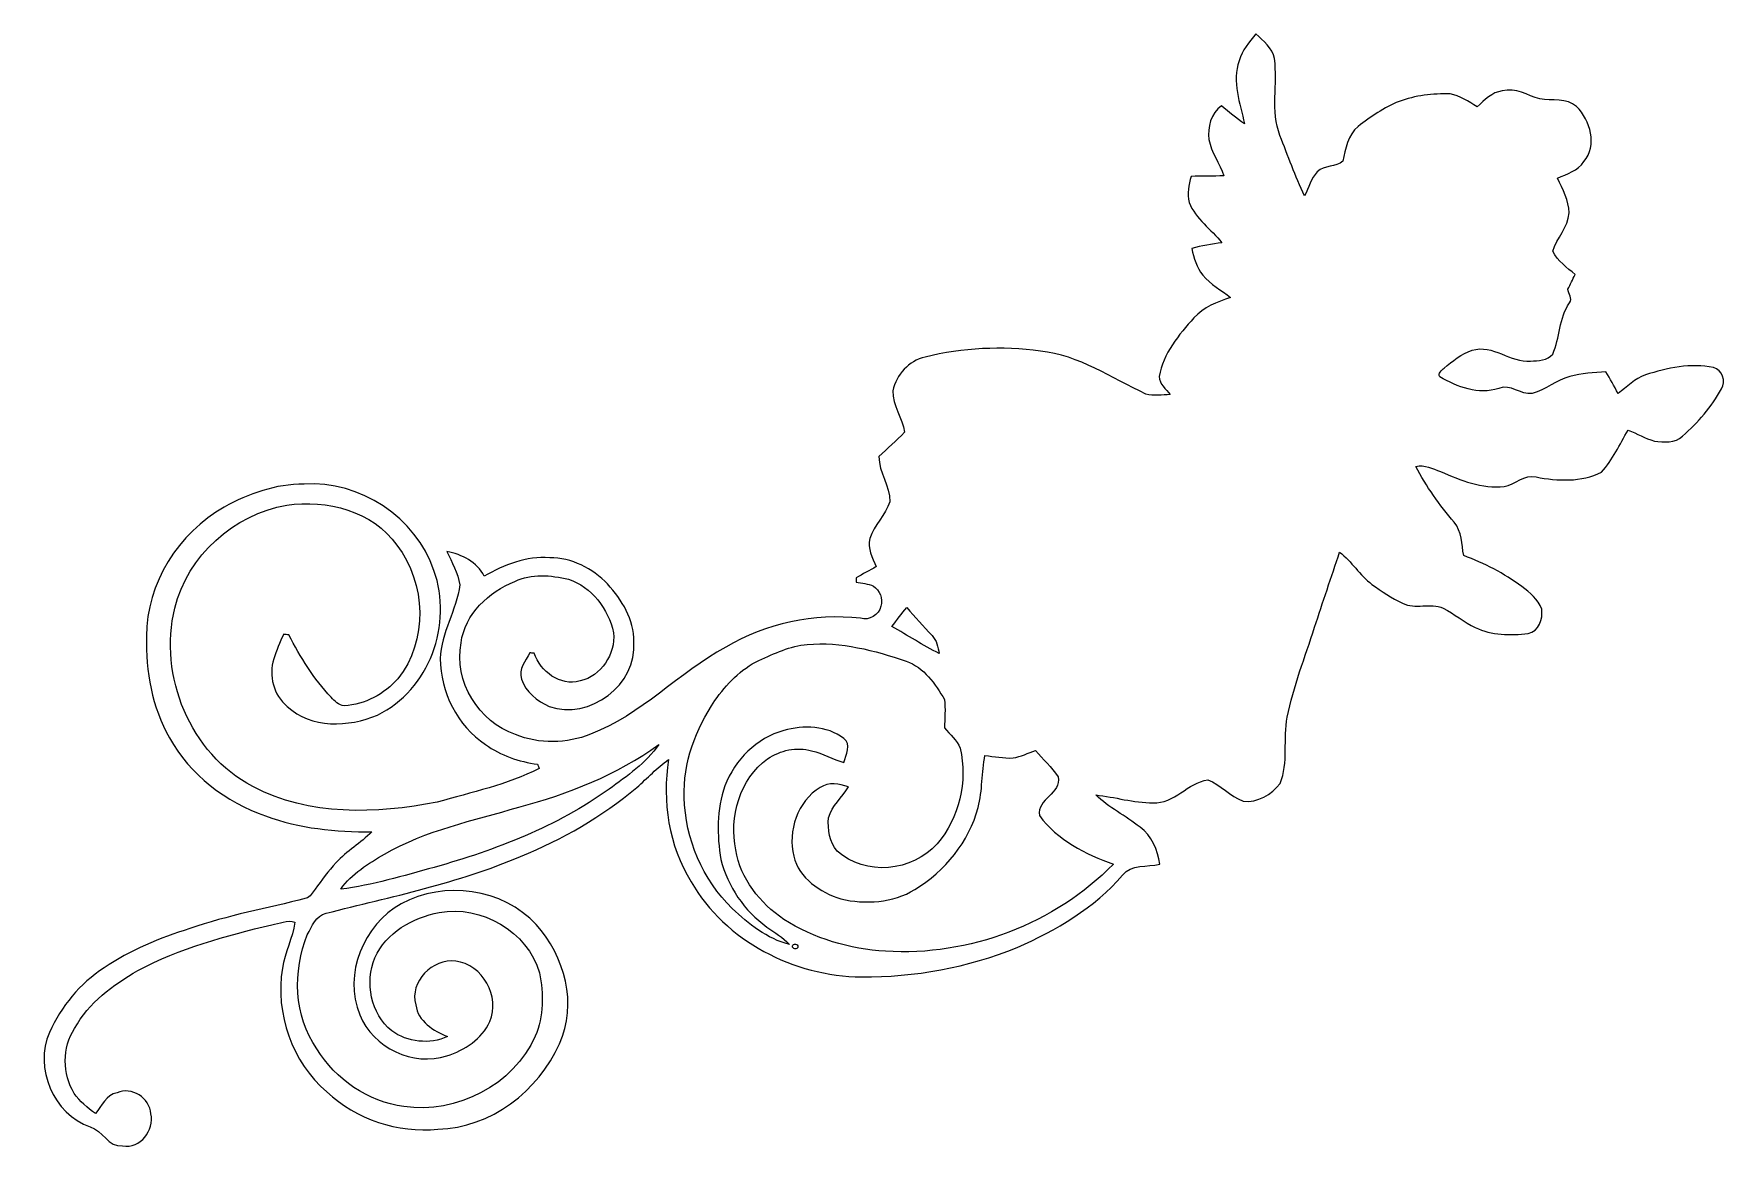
# Model space of a CAD drawing. Header units: centimetres. Extents: x -16.4 to 16.2, y -10.8 to 10.7.
import ezdxf

# ---------------------------------------------------------------- set-up
doc = ezdxf.new("R2010")
doc.units = ezdxf.units.CM
doc.header["$MEASUREMENT"] = 0
doc.layers.add('Layer 1', color=7, linetype='Continuous')

msp = doc.modelspace()

# ---------------------------------------------------------------- linework, layer by layer
at = {"layer": 'Layer 1', "color": 9, "lineweight": 9}
for points, knots in [([(7.15961, 10.70503), (7.30213, 10.56921), (7.47675, 10.43374), (7.51626, 10.22877), (7.51626, 10.22877), (7.58506, 9.73629), (7.4383, 9.22335), (7.6228, 8.7471), (7.6228, 8.7471), (7.77379, 8.35834), (7.91631, 7.965), (8.09588, 7.58823), (8.09588, 7.58823), (8.1749, 7.7431), (8.21935, 7.9216), (8.34106, 8.05107), (8.34106, 8.05107), (8.47264, 8.18407), (8.70301, 8.12904), (8.83177, 8.25569), (8.83177, 8.25569), (8.88045, 8.49381), (8.92948, 8.75416), (9.12421, 8.92314), (9.12421, 8.92314), (9.37045, 9.10764), (9.62658, 9.28721), (9.91304, 9.40468), (9.91304, 9.40468), (10.22595, 9.51722), (10.56285, 9.55955), (10.89482, 9.54897), (10.89482, 9.54897), (11.08884, 9.52145), (11.24759, 9.39164), (11.41799, 9.30239), (11.41799, 9.30239), (11.55804, 9.42797), (11.69915, 9.58496), (11.89847, 9.60541), (11.89847, 9.60541), (12.15776, 9.6781), (12.38354, 9.51617), (12.62307, 9.45548), (12.62307, 9.45548), (12.85309, 9.40221), (13.13919, 9.48723), (13.32722, 9.30344), (13.32722, 9.30344), (13.5918, 9.04273), (13.73538, 8.5566), (13.46868, 8.24898), (13.46868, 8.24898), (13.35685, 8.06871), (13.14272, 8.01333), (12.96421, 7.92478), (12.96421, 7.92478), (13.06793, 7.71488), (13.17941, 7.49862), (13.18611, 7.25874), (13.18611, 7.25874), (13.16353, 6.9811), (12.94763, 6.7779), (12.87284, 6.52037), (12.87284, 6.52037), (12.96139, 6.32987), (13.14836, 6.20852), (13.29864, 6.07129), (13.29864, 6.07129), (13.25561, 5.97604), (13.20763, 5.8829), (13.16353, 5.78836), (13.16353, 5.78836), (13.17164, 5.70334), (13.2549, 5.60668), (13.19316, 5.52589), (13.19316, 5.52589), (12.98608, 5.23662), (13.01042, 4.85597), (12.86896, 4.53952), (12.86896, 4.53952), (12.76983, 4.41535), (12.5878, 4.4157), (12.44527, 4.40547), (12.44527, 4.40547), (12.05052, 4.36913), (11.72067, 4.74096), (11.31886, 4.61431), (11.31886, 4.61431), (11.11177, 4.55576), (10.94632, 4.39806), (10.77805, 4.27247), (10.77805, 4.27247), (10.73783, 4.22661), (10.65528, 4.17158), (10.69832, 4.10349), (10.69832, 4.10349), (11.03557, 3.91158), (11.44197, 3.74577), (11.83074, 3.88159), (11.83074, 3.88159), (12.06181, 3.97579), (12.24807, 3.75248), (12.47597, 3.78105), (12.47597, 3.78105), (12.73349, 3.85231), (12.93916, 4.04493), (13.19881, 4.11125), (13.19881, 4.11125), (13.42564, 4.16875), (13.66024, 4.18463), (13.89378, 4.20227), (13.89378, 4.20227), (13.97492, 4.06539), (14.05006, 3.92499), (14.12591, 3.78493), (14.12591, 3.78493), (14.29983, 3.90594), (14.44658, 4.07456), (14.65402, 4.13947), (14.65402, 4.13947), (15.07382, 4.27776), (15.52326, 4.37372), (15.96494, 4.28235), (15.96494, 4.28235), (16.13216, 4.23931), (16.20624, 4.01671), (16.11662, 3.87242), (16.11662, 3.87242), (15.92825, 3.52599), (15.66508, 3.22155), (15.36733, 2.96402), (15.36733, 2.96402), (15.22904, 2.81832), (15.00362, 2.84443), (14.82511, 2.86842), (14.82511, 2.86842), (14.64978, 2.91992), (14.48997, 3.00953), (14.32099, 3.0762), (14.32099, 3.0762), (14.15519, 2.80386), (14.02325, 2.50752), (13.80876, 2.26764), (13.80876, 2.26764), (13.42071, 2.07361), (12.96492, 2.0976), (12.5504, 2.17697), (12.5504, 2.17697), (12.32286, 2.23236), (12.14859, 2.03269), (11.93798, 1.99353), (11.93798, 1.99353), (11.50936, 1.94908), (11.09837, 2.11312), (10.71243, 2.27928), (10.71243, 2.27928), (10.56003, 2.33643), (10.40446, 2.41898), (10.23759, 2.37876), (10.23759, 2.37876), (10.43232, 1.98824), (10.69585, 1.63899), (10.97243, 1.30349), (10.97243, 1.30349), (11.12447, 1.12816), (11.11424, 0.88016), (11.15658, 0.66497), (11.15658, 0.66497), (11.55239, 0.51398), (11.93586, 0.32418), (12.27453, 0.06665), (12.27453, 0.06665), (12.43293, -0.04553), (12.58603, -0.18029), (12.65871, -0.3662), (12.65871, -0.3662), (12.68375, -0.55176), (12.60297, -0.79553), (12.39836, -0.83822), (12.39836, -0.83822), (12.05792, -0.87738), (11.69492, -0.86997), (11.37989, -0.7211), (11.37989, -0.7211), (11.16152, -0.61879), (10.97878, -0.45616), (10.76323, -0.35033), (10.76323, -0.35033), (10.51346, -0.23779), (10.22419, -0.37855), (9.97901, -0.25437), (9.97901, -0.25437), (9.77262, -0.15171), (9.57684, -0.02754), (9.39234, 0.11005), (9.39234, 0.11005), (9.15562, 0.28644), (9.00357, 0.55067), (8.77004, 0.72988), (8.77004, 0.72988), (8.6127, 0.24692), (8.44301, -0.2318), (8.28955, -0.71651), (8.28955, -0.71651), (8.10611, -1.29048), (7.88033, -1.85387), (7.76109, -2.44653), (7.76109, -2.44653), (7.67854, -2.86669), (7.79178, -3.32001), (7.62598, -3.7243), (7.62598, -3.7243), (7.4577, -3.93384), (7.19277, -4.10036), (6.9116, -4.06155), (6.9116, -4.06155), (6.66184, -3.96771), (6.48333, -3.74476), (6.23427, -3.65303), (6.23427, -3.65303), (5.84939, -3.70701), (5.58904, -4.11694), (5.17946, -4.09365), (5.17946, -4.09365), (4.80587, -4.09965), (4.44639, -3.97935), (4.07703, -3.94337), (4.07703, -3.94337), (4.33386, -4.18467), (4.65206, -4.34695), (4.9304, -4.56144), (4.9304, -4.56144), (5.15936, -4.72407), (5.26766, -5.00841), (5.30929, -5.27652), (5.30929, -5.27652), (5.06869, -5.33331), (4.76283, -5.26911), (4.59456, -5.48854), (4.59456, -5.48854), (4.05058, -6.11754), (3.31962, -6.54899), (2.56397, -6.87742), (2.56397, -6.87742), (1.61888, -7.26865), (0.59194, -7.44998), (-0.429, -7.44645), (-0.429, -7.44645), (-1.73145, -7.43093), (-3.04767, -6.75854), (-3.70666, -5.61413), (-3.70666, -5.61413), (-4.14023, -4.9188), (-4.26617, -4.06437), (-4.14128, -3.26145), (-4.14128, -3.26145), (-4.36035, -3.42161), (-4.54697, -3.61987), (-4.75053, -3.79873), (-4.75053, -3.79873), (-5.42046, -4.35577), (-6.18105, -4.80027), (-6.9882, -5.12659), (-6.9882, -5.12659), (-8.18765, -5.63741), (-9.47035, -5.90305), (-10.72941, -6.21949), (-10.72941, -6.21949), (-10.92344, -6.26253), (-11.00035, -6.47526), (-11.0903, -6.63224), (-11.0903, -6.63224), (-11.36865, -7.33639), (-11.35595, -8.1954), (-10.90792, -8.82864), (-10.90792, -8.82864), (-10.54597, -9.41954), (-9.92296, -9.8464), (-9.23293, -9.94059), (-9.23293, -9.94059), (-8.2194, -10.08982), (-7.12367, -9.52855), (-6.70387, -8.58451), (-6.70387, -8.58451), (-6.54723, -8.20246), (-6.53771, -7.76713), (-6.62414, -7.36778), (-6.62414, -7.36778), (-6.85591, -6.56804), (-7.74174, -6.05721), (-8.55454, -6.20397), (-8.55454, -6.20397), (-9.05971, -6.30839), (-9.57583, -6.58744), (-9.79207, -7.07921), (-9.79207, -7.07921), (-9.98116, -7.55088), (-9.87427, -8.15624), (-9.46717, -8.48115), (-9.46717, -8.48115), (-9.16061, -8.70587), (-8.73728, -8.74891), (-8.3912, -8.59263), (-8.3912, -8.59263), (-8.66143, -8.48362), (-8.96446, -8.30159), (-9.00292, -7.98126), (-9.00292, -7.98126), (-9.13098, -7.53465), (-8.67836, -7.08733), (-8.23562, -7.14236), (-8.23562, -7.14236), (-7.71704, -7.20163), (-7.37414, -7.83028), (-7.58193, -8.3037), (-7.58193, -8.3037), (-7.72657, -8.64166), (-8.06559, -8.85509), (-8.4032, -8.9641), (-8.4032, -8.9641), (-9.05337, -9.17718), (-9.82595, -8.80782), (-10.0796, -8.17282), (-10.0796, -8.17282), (-10.40204, -7.39036), (-10.00657, -6.44351), (-9.28514, -6.03852), (-9.28514, -6.03852), (-8.4554, -5.58449), (-7.33287, -5.74113), (-6.68517, -6.43963), (-6.68517, -6.43963), (-6.1426, -7.04464), (-5.88366, -7.96998), (-6.2382, -8.73268), (-6.2382, -8.73268), (-6.64425, -9.64214), (-7.56217, -10.35193), (-8.57817, -10.37627), (-8.57817, -10.37627), (-9.35111, -10.45671), (-10.14733, -10.18542), (-10.71671, -9.65978), (-10.71671, -9.65978), (-11.38452, -9.08264), (-11.71296, -8.14848), (-11.56902, -7.27959), (-11.56902, -7.27959), (-11.52034, -6.97479), (-11.37182, -6.69574), (-11.32737, -6.39094), (-11.32737, -6.39094), (-11.47624, -6.34261), (-11.629, -6.41634), (-11.77399, -6.44174), (-11.77399, -6.44174), (-12.65664, -6.65517), (-13.54599, -6.89083), (-14.35068, -7.32333), (-14.35068, -7.32333), (-14.82834, -7.5985), (-15.30071, -7.93999), (-15.5667, -8.43705), (-15.5667, -8.43705), (-15.80765, -8.80571), (-15.80095, -9.31265), (-15.57693, -9.68694), (-15.57693, -9.68694), (-15.46687, -9.84181), (-15.31764, -9.96282), (-15.16665, -10.07571), (-15.16665, -10.07571), (-15.04177, -9.92895), (-14.96275, -9.71129), (-14.75143, -9.67319), (-14.75143, -9.67319), (-14.47203, -9.55218), (-14.11784, -9.7769), (-14.0995, -10.07747), (-14.0995, -10.07747), (-14.02718, -10.39426), (-14.30305, -10.76045), (-14.64419, -10.69801), (-14.64419, -10.69801), (-14.92324, -10.72552), (-15.02307, -10.39991), (-15.26719, -10.33112), (-15.26719, -10.33112), (-15.97416, -10.08594), (-16.35128, -9.19553), (-16.05107, -8.51431), (-16.05107, -8.51431), (-15.82564, -8.01337), (-15.46722, -7.56675), (-14.99979, -7.27289), (-14.99979, -7.27289), (-14.49955, -6.92611), (-13.93052, -6.69539), (-13.35196, -6.51547), (-13.35196, -6.51547), (-12.62348, -6.25971), (-11.86077, -6.12424), (-11.11465, -5.93268), (-11.11465, -5.93268), (-11.02645, -5.91822), (-10.9947, -5.81203), (-10.94037, -5.75947), (-10.94037, -5.75947), (-10.81408, -5.58202), (-10.68285, -5.4074), (-10.53715, -5.24547), (-10.53715, -5.24547), (-10.33219, -5.02075), (-10.06372, -4.868), (-9.84922, -4.65422), (-9.84922, -4.65422), (-10.53962, -4.64998), (-11.2427, -4.5953), (-11.89217, -4.34413), (-11.89217, -4.34413), (-12.65875, -4.08307), (-13.34597, -3.55602), (-13.74355, -2.84341), (-13.74355, -2.84341), (-14.0741, -2.2511), (-14.20463, -1.56353), (-14.18381, -0.88937), (-14.18381, -0.88937), (-14.18593, 0.13015), (-13.56716, 1.09853), (-12.68909, 1.5963), (-12.68909, 1.5963), (-12.22131, 1.85912), (-11.69497, 2.04045), (-11.15345, 2.03939), (-11.15345, 2.03939), (-10.07923, 2.11065), (-8.99798, 1.40086), (-8.65473, 0.37745), (-8.65473, 0.37745), (-8.2829, -0.6456), (-8.74256, -1.93183), (-9.74269, -2.40526), (-9.74269, -2.40526), (-10.29019, -2.6395), (-11.0194, -2.67513), (-11.47836, -2.23804), (-11.47836, -2.23804), (-11.738, -2.02391), (-11.83749, -1.64467), (-11.73659, -1.32646), (-11.73659, -1.32646), (-11.68368, -1.16313), (-11.61841, -1.00544), (-11.54468, -0.85092), (-11.54468, -0.85092), (-11.51999, -0.85374), (-11.4706, -0.85939), (-11.4459, -0.86221), (-11.4459, -0.86221), (-11.22154, -1.29119), (-10.96648, -1.70993), (-10.63346, -2.06377), (-10.63346, -2.06377), (-10.56325, -2.13291), (-10.48705, -2.2257), (-10.37805, -2.22534), (-10.37805, -2.22534), (-9.98152, -2.20629), (-9.6097, -1.99956), (-9.34617, -1.70923), (-9.34617, -1.70923), (-8.76656, -0.97898), (-8.80536, 0.13368), (-9.36628, 0.86287), (-9.36628, 0.86287), (-9.83089, 1.52327), (-10.71742, 1.75082), (-11.48577, 1.63193), (-11.48577, 1.63193), (-12.50071, 1.45977), (-13.39465, 0.65897), (-13.63807, -0.34821), (-13.63807, -0.34821), (-13.96121, -1.65137), (-13.34138, -3.14962), (-12.14017, -3.78074), (-12.14017, -3.78074), (-11.05679, -4.35612), (-9.76562, -4.30814), (-8.59264, -4.08307), (-8.59264, -4.08307), (-7.93047, -3.89398), (-7.24785, -3.74687), (-6.62943, -3.43325), (-6.62943, -3.43325), (-6.63754, -3.4135), (-6.65342, -3.37363), (-6.66153, -3.35388), (-6.66153, -3.35388), (-7.01607, -3.29708), (-7.37167, -3.1909), (-7.66166, -2.97217), (-7.66166, -2.97217), (-8.2067, -2.61269), (-8.5256, -1.96358), (-8.53337, -1.318), (-8.53337, -1.318), (-8.51537, -0.82093), (-8.22152, -0.38913), (-8.15731, 0.0984), (-8.15731, 0.0984), (-8.19188, 0.32947), (-8.31006, 0.5355), (-8.40496, 0.74505), (-8.40496, 0.74505), (-8.11604, 0.68261), (-7.82323, 0.5422), (-7.68812, 0.26527), (-7.68812, 0.26527), (-7.3057, 0.48505), (-6.87673, 0.65403), (-6.42694, 0.62263), (-6.42694, 0.62263), (-6.00325, 0.62546), (-5.60426, 0.41449), (-5.31216, 0.11781), (-5.31216, 0.11781), (-5.04158, -0.19264), (-4.79639, -0.56693), (-4.80838, -0.99662), (-4.80838, -0.99662), (-4.73218, -1.82), (-5.6667, -2.51356), (-6.43681, -2.24122), (-6.43681, -2.24122), (-6.664, -2.13785), (-6.89225, -1.96041), (-6.96704, -1.71276), (-6.96704, -1.71276), (-7.03124, -1.5212), (-6.88943, -1.36703), (-6.80899, -1.20899), (-6.80899, -1.20899), (-6.78889, -1.21111), (-6.74867, -1.21499), (-6.72891, -1.21675), (-6.72891, -1.21675), (-6.59874, -1.56847), (-6.23291, -1.85493), (-5.84274, -1.7498), (-5.84274, -1.7498), (-5.43422, -1.65419), (-5.1594, -1.23439), (-5.19891, -0.82058), (-5.19891, -0.82058), (-5.30228, -0.3662), (-5.61343, 0.0603), (-6.06851, 0.20882), (-6.06851, 0.20882), (-6.40436, 0.28926), (-6.77442, 0.3196), (-7.09545, 0.16755), (-7.09545, 0.16755), (-7.5978, -0.03318), (-8.05818, -0.45934), (-8.13297, -1.01637), (-8.13297, -1.01637), (-8.27655, -1.75438), (-7.79077, -2.54249), (-7.08522, -2.78061), (-7.08522, -2.78061), (-6.62731, -2.96759), (-6.09779, -2.95877), (-5.64059, -2.77321), (-5.64059, -2.77321), (-4.66233, -2.40138), (-3.94725, -1.59387), (-3.04096, -1.09681), (-3.04096, -1.09681), (-2.26732, -0.64066), (-1.33987, -0.44452), (-0.44805, -0.54189), (-0.44805, -0.54189), (-0.27907, -0.59233), (-0.09068, -0.48015), (-0.05576, -0.31046), (-0.05576, -0.31046), (-0.01025, -0.16512), (-0.08045, -0.00743), (-0.19793, 0.07759), (-0.19793, 0.07759), (-0.30341, 0.12345), (-0.42088, 0.1298), (-0.53236, 0.15132), (-0.53236, 0.15132), (-0.53236, 0.17249), (-0.53236, 0.21447), (-0.53271, 0.23564), (-0.53271, 0.23564), (-0.4043, 0.30901), (-0.27272, 0.37639), (-0.14466, 0.45083), (-0.14466, 0.45083), (-0.22262, 0.61805), (-0.31611, 0.80326), (-0.26707, 0.9927), (-0.26707, 0.9927), (-0.18029, 1.24881), (0.02785, 1.44566), (0.11781, 1.70002), (0.11781, 1.70002), (0.11675, 2.00411), (-0.09421, 2.25987), (-0.09351, 2.56785), (-0.09351, 2.56785), (0.06983, 2.72554), (0.24269, 2.873), (0.40074, 3.03634), (0.40074, 3.03634), (0.35346, 3.31292), (0.17214, 3.55034), (0.17214, 3.83644), (0.17214, 3.83644), (0.24446, 4.14477), (0.48046, 4.41077), (0.79373, 4.48449), (0.79373, 4.48449), (1.51622, 4.6637), (2.27716, 4.69969), (3.01447, 4.5995), (3.01447, 4.5995), (3.75565, 4.51801), (4.38219, 4.08056), (5.04153, 3.77259), (5.04153, 3.77259), (5.19322, 3.73061), (5.35515, 3.7613), (5.50966, 3.76165), (5.50966, 3.76165), (5.43064, 3.86925), (5.30011, 3.9645), (5.2987, 4.10878), (5.2987, 4.10878), (5.37067, 4.55293), (5.679, 4.91241), (5.96651, 5.23944), (5.96651, 5.23944), (6.15278, 5.44652), (6.41524, 5.54424), (6.67242, 5.62784), (6.67242, 5.62784), (6.49321, 5.77178), (6.28472, 5.8822), (6.13655, 6.06211), (6.13655, 6.06211), (6.01943, 6.20781), (5.96792, 6.39267), (5.92665, 6.57117), (5.92665, 6.57117), (6.11468, 6.6315), (6.31153, 6.65266), (6.50591, 6.68512), (6.50591, 6.68512), (6.30024, 6.94864), (6.0032, 7.13844), (5.87338, 7.45841), (5.87338, 7.45841), (5.82928, 7.62774), (5.86738, 7.79954), (5.91465, 7.96217), (5.91465, 7.96217), (6.1235, 7.96464), (6.33305, 7.96747), (6.5426, 7.97099), (6.5426, 7.97099), (6.46463, 8.21229), (6.29848, 8.41902), (6.25438, 8.67196), (6.25438, 8.67196), (6.22404, 8.90832), (6.29459, 9.17467), (6.49497, 9.31966), (6.49497, 9.31966), (6.64137, 9.20254), (6.78425, 9.07907), (6.93912, 8.97218), (6.93912, 8.97218), (6.85692, 9.3694), (6.69676, 9.78321), (6.83787, 10.18679), (6.83787, 10.18679), (6.89079, 10.38718), (7.02978, 10.54839), (7.15961, 10.70503), (7.15961, 10.70503), (7.15961, 10.70503), (7.15961, 10.70503), (7.15961, 10.70503)], [0, 0, 0, 0, 0.00568182, 0.00568182, 0.00568182, 0.00568182, 0.01136364, 0.01136364, 0.01136364, 0.01136364, 0.01704545, 0.01704545, 0.01704545, 0.01704545, 0.02272727, 0.02272727, 0.02272727, 0.02272727, 0.02840909, 0.02840909, 0.02840909, 0.02840909, 0.03409091, 0.03409091, 0.03409091, 0.03409091, 0.03977273, 0.03977273, 0.03977273, 0.03977273, 0.04545455, 0.04545455, 0.04545455, 0.04545455, 0.05113636, 0.05113636, 0.05113636, 0.05113636, 0.05681818, 0.05681818, 0.05681818, 0.05681818, 0.0625, 0.0625, 0.0625, 0.0625, 0.06818182, 0.06818182, 0.06818182, 0.06818182, 0.07386364, 0.07386364, 0.07386364, 0.07386364, 0.07954545, 0.07954545, 0.07954545, 0.07954545, 0.08522727, 0.08522727, 0.08522727, 0.08522727, 0.09090909, 0.09090909, 0.09090909, 0.09090909, 0.09659091, 0.09659091, 0.09659091, 0.09659091, 0.10227273, 0.10227273, 0.10227273, 0.10227273, 0.10795455, 0.10795455, 0.10795455, 0.10795455, 0.11363636, 0.11363636, 0.11363636, 0.11363636, 0.11931818, 0.11931818, 0.11931818, 0.11931818, 0.125, 0.125, 0.125, 0.125, 0.13068182, 0.13068182, 0.13068182, 0.13068182, 0.13636364, 0.13636364, 0.13636364, 0.13636364, 0.14204545, 0.14204545, 0.14204545, 0.14204545, 0.14772727, 0.14772727, 0.14772727, 0.14772727, 0.15340909, 0.15340909, 0.15340909, 0.15340909, 0.15909091, 0.15909091, 0.15909091, 0.15909091, 0.16477273, 0.16477273, 0.16477273, 0.16477273, 0.17045455, 0.17045455, 0.17045455, 0.17045455, 0.17613636, 0.17613636, 0.17613636, 0.17613636, 0.18181818, 0.18181818, 0.18181818, 0.18181818, 0.1875, 0.1875, 0.1875, 0.1875, 0.19318182, 0.19318182, 0.19318182, 0.19318182, 0.19886364, 0.19886364, 0.19886364, 0.19886364, 0.20454545, 0.20454545, 0.20454545, 0.20454545, 0.21022727, 0.21022727, 0.21022727, 0.21022727, 0.21590909, 0.21590909, 0.21590909, 0.21590909, 0.22159091, 0.22159091, 0.22159091, 0.22159091, 0.22727273, 0.22727273, 0.22727273, 0.22727273, 0.23295455, 0.23295455, 0.23295455, 0.23295455, 0.23863636, 0.23863636, 0.23863636, 0.23863636, 0.24431818, 0.24431818, 0.24431818, 0.24431818, 0.25, 0.25, 0.25, 0.25, 0.25568182, 0.25568182, 0.25568182, 0.25568182, 0.26136364, 0.26136364, 0.26136364, 0.26136364, 0.26704545, 0.26704545, 0.26704545, 0.26704545, 0.27272727, 0.27272727, 0.27272727, 0.27272727, 0.27840909, 0.27840909, 0.27840909, 0.27840909, 0.28409091, 0.28409091, 0.28409091, 0.28409091, 0.28977273, 0.28977273, 0.28977273, 0.28977273, 0.29545455, 0.29545455, 0.29545455, 0.29545455, 0.30113636, 0.30113636, 0.30113636, 0.30113636, 0.30681818, 0.30681818, 0.30681818, 0.30681818, 0.3125, 0.3125, 0.3125, 0.3125, 0.31818182, 0.31818182, 0.31818182, 0.31818182, 0.32386364, 0.32386364, 0.32386364, 0.32386364, 0.32954545, 0.32954545, 0.32954545, 0.32954545, 0.33522727, 0.33522727, 0.33522727, 0.33522727, 0.34090909, 0.34090909, 0.34090909, 0.34090909, 0.34659091, 0.34659091, 0.34659091, 0.34659091, 0.35227273, 0.35227273, 0.35227273, 0.35227273, 0.35795455, 0.35795455, 0.35795455, 0.35795455, 0.36363636, 0.36363636, 0.36363636, 0.36363636, 0.36931818, 0.36931818, 0.36931818, 0.36931818, 0.375, 0.375, 0.375, 0.375, 0.38068182, 0.38068182, 0.38068182, 0.38068182, 0.38636364, 0.38636364, 0.38636364, 0.38636364, 0.39204545, 0.39204545, 0.39204545, 0.39204545, 0.39772727, 0.39772727, 0.39772727, 0.39772727, 0.40340909, 0.40340909, 0.40340909, 0.40340909, 0.40909091, 0.40909091, 0.40909091, 0.40909091, 0.41477273, 0.41477273, 0.41477273, 0.41477273, 0.42045455, 0.42045455, 0.42045455, 0.42045455, 0.42613636, 0.42613636, 0.42613636, 0.42613636, 0.43181818, 0.43181818, 0.43181818, 0.43181818, 0.4375, 0.4375, 0.4375, 0.4375, 0.44318182, 0.44318182, 0.44318182, 0.44318182, 0.44886364, 0.44886364, 0.44886364, 0.44886364, 0.45454545, 0.45454545, 0.45454545, 0.45454545, 0.46022727, 0.46022727, 0.46022727, 0.46022727, 0.46590909, 0.46590909, 0.46590909, 0.46590909, 0.47159091, 0.47159091, 0.47159091, 0.47159091, 0.47727273, 0.47727273, 0.47727273, 0.47727273, 0.48295455, 0.48295455, 0.48295455, 0.48295455, 0.48863636, 0.48863636, 0.48863636, 0.48863636, 0.49431818, 0.49431818, 0.49431818, 0.49431818, 0.5, 0.5, 0.5, 0.5, 0.50568182, 0.50568182, 0.50568182, 0.50568182, 0.51136364, 0.51136364, 0.51136364, 0.51136364, 0.51704545, 0.51704545, 0.51704545, 0.51704545, 0.52272727, 0.52272727, 0.52272727, 0.52272727, 0.52840909, 0.52840909, 0.52840909, 0.52840909, 0.53409091, 0.53409091, 0.53409091, 0.53409091, 0.53977273, 0.53977273, 0.53977273, 0.53977273, 0.54545455, 0.54545455, 0.54545455, 0.54545455, 0.55113636, 0.55113636, 0.55113636, 0.55113636, 0.55681818, 0.55681818, 0.55681818, 0.55681818, 0.5625, 0.5625, 0.5625, 0.5625, 0.56818182, 0.56818182, 0.56818182, 0.56818182, 0.57386364, 0.57386364, 0.57386364, 0.57386364, 0.57954545, 0.57954545, 0.57954545, 0.57954545, 0.58522727, 0.58522727, 0.58522727, 0.58522727, 0.59090909, 0.59090909, 0.59090909, 0.59090909, 0.59659091, 0.59659091, 0.59659091, 0.59659091, 0.60227273, 0.60227273, 0.60227273, 0.60227273, 0.60795455, 0.60795455, 0.60795455, 0.60795455, 0.61363636, 0.61363636, 0.61363636, 0.61363636, 0.61931818, 0.61931818, 0.61931818, 0.61931818, 0.625, 0.625, 0.625, 0.625, 0.63068182, 0.63068182, 0.63068182, 0.63068182, 0.63636364, 0.63636364, 0.63636364, 0.63636364, 0.64204545, 0.64204545, 0.64204545, 0.64204545, 0.64772727, 0.64772727, 0.64772727, 0.64772727, 0.65340909, 0.65340909, 0.65340909, 0.65340909, 0.65909091, 0.65909091, 0.65909091, 0.65909091, 0.66477273, 0.66477273, 0.66477273, 0.66477273, 0.67045455, 0.67045455, 0.67045455, 0.67045455, 0.67613636, 0.67613636, 0.67613636, 0.67613636, 0.68181818, 0.68181818, 0.68181818, 0.68181818, 0.6875, 0.6875, 0.6875, 0.6875, 0.69318182, 0.69318182, 0.69318182, 0.69318182, 0.69886364, 0.69886364, 0.69886364, 0.69886364, 0.70454545, 0.70454545, 0.70454545, 0.70454545, 0.71022727, 0.71022727, 0.71022727, 0.71022727, 0.71590909, 0.71590909, 0.71590909, 0.71590909, 0.72159091, 0.72159091, 0.72159091, 0.72159091, 0.72727273, 0.72727273, 0.72727273, 0.72727273, 0.73295455, 0.73295455, 0.73295455, 0.73295455, 0.73863636, 0.73863636, 0.73863636, 0.73863636, 0.74431818, 0.74431818, 0.74431818, 0.74431818, 0.75, 0.75, 0.75, 0.75, 0.75568182, 0.75568182, 0.75568182, 0.75568182, 0.76136364, 0.76136364, 0.76136364, 0.76136364, 0.76704545, 0.76704545, 0.76704545, 0.76704545, 0.77272727, 0.77272727, 0.77272727, 0.77272727, 0.77840909, 0.77840909, 0.77840909, 0.77840909, 0.78409091, 0.78409091, 0.78409091, 0.78409091, 0.78977273, 0.78977273, 0.78977273, 0.78977273, 0.79545455, 0.79545455, 0.79545455, 0.79545455, 0.80113636, 0.80113636, 0.80113636, 0.80113636, 0.80681818, 0.80681818, 0.80681818, 0.80681818, 0.8125, 0.8125, 0.8125, 0.8125, 0.81818182, 0.81818182, 0.81818182, 0.81818182, 0.82386364, 0.82386364, 0.82386364, 0.82386364, 0.82954545, 0.82954545, 0.82954545, 0.82954545, 0.83522727, 0.83522727, 0.83522727, 0.83522727, 0.84090909, 0.84090909, 0.84090909, 0.84090909, 0.84659091, 0.84659091, 0.84659091, 0.84659091, 0.85227273, 0.85227273, 0.85227273, 0.85227273, 0.85795455, 0.85795455, 0.85795455, 0.85795455, 0.86363636, 0.86363636, 0.86363636, 0.86363636, 0.86931818, 0.86931818, 0.86931818, 0.86931818, 0.875, 0.875, 0.875, 0.875, 0.88068182, 0.88068182, 0.88068182, 0.88068182, 0.88636364, 0.88636364, 0.88636364, 0.88636364, 0.89204545, 0.89204545, 0.89204545, 0.89204545, 0.89772727, 0.89772727, 0.89772727, 0.89772727, 0.90340909, 0.90340909, 0.90340909, 0.90340909, 0.90909091, 0.90909091, 0.90909091, 0.90909091, 0.91477273, 0.91477273, 0.91477273, 0.91477273, 0.92045455, 0.92045455, 0.92045455, 0.92045455, 0.92613636, 0.92613636, 0.92613636, 0.92613636, 0.93181818, 0.93181818, 0.93181818, 0.93181818, 0.9375, 0.9375, 0.9375, 0.9375, 0.94318182, 0.94318182, 0.94318182, 0.94318182, 0.94886364, 0.94886364, 0.94886364, 0.94886364, 0.95454545, 0.95454545, 0.95454545, 0.95454545, 0.96022727, 0.96022727, 0.96022727, 0.96022727, 0.96590909, 0.96590909, 0.96590909, 0.96590909, 0.97159091, 0.97159091, 0.97159091, 0.97159091, 0.97727273, 0.97727273, 0.97727273, 0.97727273, 0.98295455, 0.98295455, 0.98295455, 0.98295455, 0.98863636, 0.98863636, 0.98863636, 0.98863636, 1, 1, 1, 1]), ([(0.15626, -0.70205), (0.46106, -0.87244), (0.75422, -1.0647), (1.06678, -1.22169), (1.06678, -1.22169), (1.04032, -1.09822), (1.02092, -0.96734), (0.92814, -0.87526), (0.92814, -0.87526), (0.7641, -0.69676), (0.5997, -0.51896), (0.44166, -0.33586), (0.44166, -0.33586), (0.34359, -0.45581), (0.24869, -0.57787), (0.15626, -0.70205), (0.15626, -0.70205), (0.15626, -0.70205), (0.15626, -0.70205), (0.15626, -0.70205)], [0, 0, 0, 0, 0.16666667, 0.16666667, 0.16666667, 0.16666667, 0.33333333, 0.33333333, 0.33333333, 0.33333333, 0.5, 0.5, 0.5, 0.5, 0.66666667, 0.66666667, 0.66666667, 0.66666667, 1, 1, 1, 1]), ([(-1.47146, -1.04812), (-1.80095, -1.07493), (-2.10363, -1.21993), (-2.40067, -1.35328), (-2.40067, -1.35328), (-2.7531, -1.51943), (-3.02438, -1.8133), (-3.25051, -2.12339), (-3.25051, -2.12339), (-3.60929, -2.67655), (-3.86964, -3.32283), (-3.83789, -3.99276), (-3.83789, -3.99276), (-3.8206, -4.78898), (-3.48723, -5.57215), (-2.91467, -6.12742), (-2.91467, -6.12742), (-2.60176, -6.42869), (-2.24298, -6.71021), (-1.81506, -6.82063), (-1.81506, -6.82063), (-1.93959, -6.68481), (-2.10187, -6.59344), (-2.24827, -6.48513), (-2.24827, -6.48513), (-2.68572, -6.17681), (-2.99898, -5.70373), (-3.1341, -5.18762), (-3.1341, -5.18762), (-3.20994, -4.71842), (-3.21629, -4.22136), (-3.05543, -3.76839), (-3.05543, -3.76839), (-2.86634, -3.26745), (-2.44724, -2.84376), (-1.92301, -2.70477), (-1.92301, -2.70477), (-1.54695, -2.59153), (-1.09257, -2.60916), (-0.77119, -2.85505), (-0.77119, -2.85505), (-0.62056, -2.9697), (-0.7211, -3.17079), (-0.76731, -3.31613), (-0.76731, -3.31613), (-0.98109, -3.26004), (-1.17406, -3.14503), (-1.3882, -3.09141), (-1.3882, -3.09141), (-1.67536, -3.01168), (-1.99004, -3.084), (-2.23451, -3.24663), (-2.23451, -3.24663), (-2.77003, -3.63328), (-2.98099, -4.37129), (-2.84376, -5.00241), (-2.84376, -5.00241), (-2.76015, -5.55662), (-2.37598, -6.02688), (-1.92478, -6.33732), (-1.92478, -6.33732), (-1.34304, -6.71091), (-0.65583, -6.90635), (0.03102, -6.95186), (0.03102, -6.95186), (1.64216, -7.0524), (3.28999, -6.4301), (4.41817, -5.27369), (4.41817, -5.27369), (3.88089, -5.08284), (3.33937, -4.80979), (2.9933, -4.3413), (2.9933, -4.3413), (2.94179, -4.01992), (3.42581, -3.9095), (3.35207, -3.59447), (3.35207, -3.59447), (3.23354, -3.40574), (3.06103, -3.25792), (2.92063, -3.08683), (2.92063, -3.08683), (2.77705, -3.13798), (2.6377, -3.20677), (2.48671, -3.23146), (2.48671, -3.23146), (2.30503, -3.23923), (2.12582, -3.20571), (1.94661, -3.18137), (1.94661, -3.18137), (1.87746, -3.51192), (1.90322, -3.85694), (1.81467, -4.18502), (1.81467, -4.18502), (1.63969, -4.84542), (1.17755, -5.41093), (0.59653, -5.76088), (0.59653, -5.76088), (0.17884, -6.02899), (-0.35562, -6.04945), (-0.82834, -5.94538), (-0.82834, -5.94538), (-1.21746, -5.81345), (-1.63656, -5.55204), (-1.72898, -5.12165), (-1.72898, -5.12165), (-1.85528, -4.64363), (-1.65843, -4.06049), (-1.22522, -3.79944), (-1.22522, -3.79944), (-1.058, -3.6929), (-0.85656, -3.72394), (-0.68088, -3.7885), (-0.68088, -3.7885), (-0.80153, -3.9917), (-0.99873, -4.14904), (-1.06364, -4.38293), (-1.06364, -4.38293), (-1.08269, -4.60201), (-1.0453, -4.85389), (-0.89396, -5.02393), (-0.89396, -5.02393), (-0.36091, -5.51535), (0.55596, -5.41516), (1.02692, -4.88529), (1.02692, -4.88529), (1.45554, -4.3854), (1.61464, -3.68373), (1.47106, -3.04449), (1.47106, -3.04449), (1.40545, -2.88892), (1.27633, -2.77779), (1.16873, -2.65326), (1.16873, -2.65326), (1.1712, -2.47052), (1.18919, -2.28884), (1.16767, -2.10681), (1.16767, -2.10681), (0.99058, -1.80836), (0.77574, -1.48874), (0.43213, -1.36845), (0.43213, -1.36845), (-0.17923, -1.16383), (-0.82023, -0.98815), (-1.47146, -1.04812), (-1.47146, -1.04812), (-1.47146, -1.04812), (-1.47146, -1.04812), (-1.47146, -1.04812)], [0, 0, 0, 0, 0.02631579, 0.02631579, 0.02631579, 0.02631579, 0.05263158, 0.05263158, 0.05263158, 0.05263158, 0.07894737, 0.07894737, 0.07894737, 0.07894737, 0.10526316, 0.10526316, 0.10526316, 0.10526316, 0.13157895, 0.13157895, 0.13157895, 0.13157895, 0.15789474, 0.15789474, 0.15789474, 0.15789474, 0.18421053, 0.18421053, 0.18421053, 0.18421053, 0.21052632, 0.21052632, 0.21052632, 0.21052632, 0.23684211, 0.23684211, 0.23684211, 0.23684211, 0.26315789, 0.26315789, 0.26315789, 0.26315789, 0.28947368, 0.28947368, 0.28947368, 0.28947368, 0.31578947, 0.31578947, 0.31578947, 0.31578947, 0.34210526, 0.34210526, 0.34210526, 0.34210526, 0.36842105, 0.36842105, 0.36842105, 0.36842105, 0.39473684, 0.39473684, 0.39473684, 0.39473684, 0.42105263, 0.42105263, 0.42105263, 0.42105263, 0.44736842, 0.44736842, 0.44736842, 0.44736842, 0.47368421, 0.47368421, 0.47368421, 0.47368421, 0.5, 0.5, 0.5, 0.5, 0.52631579, 0.52631579, 0.52631579, 0.52631579, 0.55263158, 0.55263158, 0.55263158, 0.55263158, 0.57894737, 0.57894737, 0.57894737, 0.57894737, 0.60526316, 0.60526316, 0.60526316, 0.60526316, 0.63157895, 0.63157895, 0.63157895, 0.63157895, 0.65789474, 0.65789474, 0.65789474, 0.65789474, 0.68421053, 0.68421053, 0.68421053, 0.68421053, 0.71052632, 0.71052632, 0.71052632, 0.71052632, 0.73684211, 0.73684211, 0.73684211, 0.73684211, 0.76315789, 0.76315789, 0.76315789, 0.76315789, 0.78947368, 0.78947368, 0.78947368, 0.78947368, 0.81578947, 0.81578947, 0.81578947, 0.81578947, 0.84210526, 0.84210526, 0.84210526, 0.84210526, 0.86842105, 0.86842105, 0.86842105, 0.86842105, 0.89473684, 0.89473684, 0.89473684, 0.89473684, 0.92105263, 0.92105263, 0.92105263, 0.92105263, 0.94736842, 0.94736842, 0.94736842, 0.94736842, 1, 1, 1, 1]), ([(-7.02101, -4.17832), (-7.8959, -4.43655), (-8.80642, -4.62211), (-9.60582, -5.08002), (-9.60582, -5.08002), (-9.91308, -5.26558), (-10.23834, -5.45608), (-10.44754, -5.75665), (-10.44754, -5.75665), (-9.83583, -5.67798), (-9.2421, -5.50371), (-8.65013, -5.33684), (-8.65013, -5.33684), (-7.46445, -5.00311), (-6.29288, -4.5505), (-5.28394, -3.83154), (-5.28394, -3.83154), (-4.9375, -3.58248), (-4.57731, -3.32883), (-4.3279, -2.97535), (-4.3279, -2.97535), (-5.13223, -3.55708), (-6.06816, -3.92291), (-7.02101, -4.17832), (-7.02101, -4.17832), (-7.02101, -4.17832), (-7.02101, -4.17832), (-7.02101, -4.17832)], [0, 0, 0, 0, 0.125, 0.125, 0.125, 0.125, 0.25, 0.25, 0.25, 0.25, 0.375, 0.375, 0.375, 0.375, 0.5, 0.5, 0.5, 0.5, 0.625, 0.625, 0.625, 0.625, 0.75, 0.75, 0.75, 0.75, 1, 1, 1, 1]), ([(-1.75227, -6.83227), (-1.78508, -6.88836), (-1.68736, -6.93104), (-1.65596, -6.88201), (-1.65596, -6.88201), (-1.62738, -6.82733), (-1.72158, -6.78394), (-1.75227, -6.83227)], [0, 0, 0, 0, 0.33333333, 0.33333333, 0.33333333, 0.33333333, 1, 1, 1, 1])]:
    msp.add_open_spline(points, degree=3, knots=knots, dxfattribs=at)

doc.saveas('drawing.dxf')
